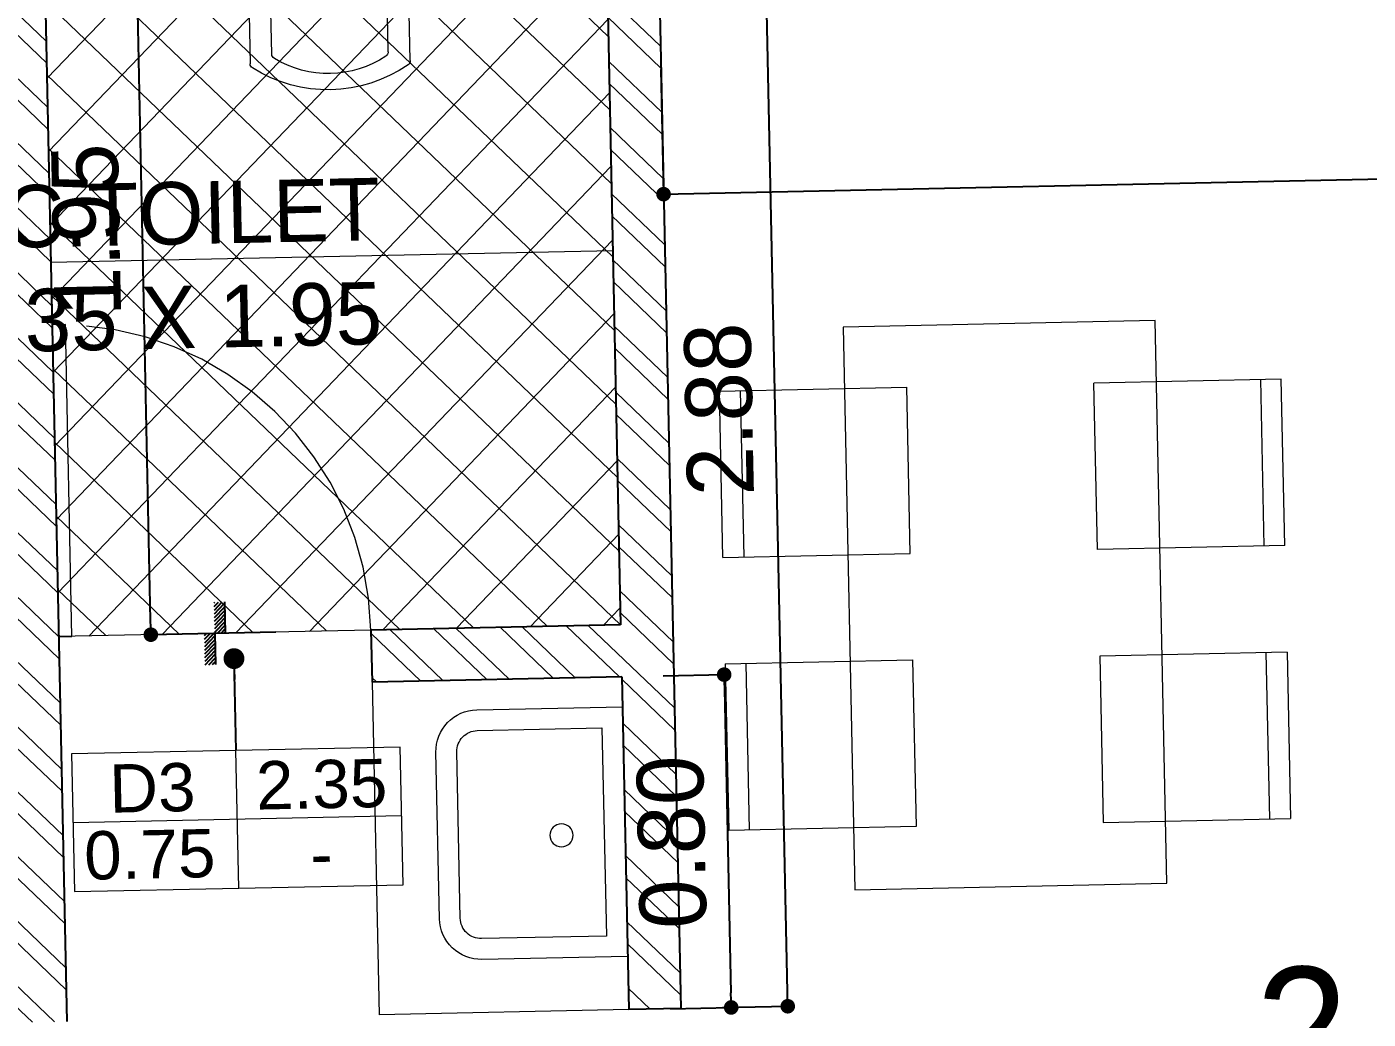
# Model space of a CAD drawing. Header units: metres. Extents: x 494 to 1845, y -666 to 1061.
# Drawn here: x 1412.5269 to 1412.8212, y 238.0735 to 238.2913 of the extents above; entities that cross this region are included whole.
import ezdxf

# ---------------------------------------------------------------- set-up
doc = ezdxf.new("R2010")
doc.units = ezdxf.units.M
doc.header["$MEASUREMENT"] = 0
doc.linetypes.add('1', pattern=[0])
doc.linetypes.add('ACAD_ISO02W100', pattern=[15, 12, -3])
doc.layers.get('Defpoints').update_dxf_attribs({"color": 12})
for name, color, linetype, lineweight in [('A-Furniture', 8, 'Continuous', 13), ('A-Wall Hatch', 8, 'Continuous', 9), ('DIMENSION', 8, 'Continuous', 5), ('VDA-DOOR', 23, 'Continuous', 5), ('VDA-DW TAGS', 4, 'Continuous', 9), ('VDA-FURNITURE', 8, 'Continuous', 13), ('VDA-HATCH', 8, 'Continuous', 9), ('VDA-PLUMBING', 8, 'Continuous', 13), ('VDA-WALL', 250, 'Continuous', 25)]:
    doc.layers.add(name, color=color, linetype=linetype, lineweight=lineweight)
doc.layers.add('TILE DROP', color=180, linetype='1')
doc.layers.add('VDA-TEXT', color=250, linetype='1')
doc.styles.add('arial', font='arial.ttf', dxfattribs={"height": 0.3})
doc.styles.add('RS', font='GOTHIC.TTF')
doc.styles.get("Standard").update_dxf_attribs({"font": 'arial.ttf'})
doc.dimstyles.new('SMALL-1', dxfattribs={"dimtxt": 0.16, "dimasz": 0.035, "dimexe": 0, "dimexo": 0.1, "dimgap": 0.05, "dimtad": 1, "dimzin": 0, "dimdsep": 46, "dimtxsty": 'RS', "dimblk": 'DOT', "dimcen": 2.5, "dimclrd": 256, "dimclre": 256, "dimclrt": 5, "dimadec": 0, "dimazin": 0, "dimtfac": 1, "dimtdec": 3, "dimtofl": 0, "dimtmove": 0, "dimatfit": 3, "dimfxl": 0, "dimtolj": 1, "dimtzin": 0, "dimarcsym": 0})
pattern_1 = [(135.0000000000001, (-4.440892098500626e-16, 0.375), (-0.004419417382415919, -0.004419417382415927), [])]

# ---------------------------------------------------------------- blocks, each defined once
blk = doc.blocks.new('zw$DD4')
at = {"layer": 'A-Furniture', "extrusion": (1.204778837184228e-06, -1.515233374796364e-06, 0.9999999999981264)}
for p, q in [((0.300014647655189, 1.352509115007706), (0.2999982098117471, 9.115203283727169e-06)), ((1.050014647655189, 1.352499999920838), (0.300014647655189, 1.352509115007706)), ((1.049998209811747, 0), (1.050014647655189, 1.352499999920838)), ((7.973052561283112e-06, 0.8033122207270935), (1.283455640077591e-05, 1.203312220750377)), ((0.4500128347426653, 1.203306751791388), (1.283455640077591e-05, 1.203312220750377)), ((0.05001283437013626, 1.203311613062397), (0.05000797286629677, 0.8033116131555289)), ((0.4500079732388258, 0.8033067517681047), (0.4500128347426653, 1.203306751791388)), ((0.9000079724937677, 0.8033012826927006), (0.9000128349289298, 1.203301282599568)), ((0.9000128349289298, 1.203301282599568), (1.350012834183872, 1.203295813407749)), ((1.300012834370136, 1.203296421095729), (1.300007972866297, 0.8032964210724458)), ((1.350007972680032, 0.8032958133844659), (1.350012834183872, 1.203295813407749)), ((7.973052561283112e-06, 0.8033122207270935), (0.4500079732388258, 0.8033067517681047)), ((1.350007972680032, 0.8032958132680506), (0.9000079724937677, 0.8033012826927006)), ((4.861503839492798e-06, 0.5473109191516414), (0, 0.1473109192447737)), ((4.861503839492798e-06, 0.5473109192680568), (0.450004861690104, 0.547305449959822)), ((0.04999999981373549, 0.1473103115567937), (0.05000486224889755, 0.5473103114636615)), ((0.450004861690104, 0.547305449959822), (0.4500000001862645, 0.1473054499365389)), ((0.9000048618763685, 0.5472999807680026), (0.900000000372529, 0.1472999808611348)), ((1.35000486113131, 0.5472945119254291), (0.9000048618763685, 0.5472999807680026)), ((1.299999999813735, 0.147295119590126), (1.300004861317575, 0.5472951194969937)), ((1.35000486113131, 0.5472945118090138), (1.350000000558794, 0.147294511902146)), ((0, 0.1473109192447737), (0.4500000001862645, 0.1473054499365389)), ((1.350000000558794, 0.147294511902146), (0.900000000372529, 0.1472999808611348)), ((0.2999982098117471, 9.115203283727169e-06), (1.049998209811747, 0))]:
    blk.add_line(p, q, dxfattribs=at)
blk = doc.blocks.new('zw$FB86')
at = {"layer": 'VDA-FURNITURE'}
for points in [[(0, 0.4500000000007276), (0, 0.1000000000003638, 0.4142135623890781), (0.09999999999854481, 0), (0.5, 0, 0.4142135623784227), (0.5999999999985448, 0.1000000000003638), (0.5999999999985448, 0.4500000000007276)], [(0.05000000000291038, 0.4000000000014552), (0.05000000000291038, 0.09999999999672582, 0.4142135623730954), (0.09999999999854481, 0.0499999999992724), (0.5, 0.0499999999992724, 0.4142135623730952), (0.5499999999956344, 0.09999999999854481), (0.5499999999956344, 0.4000000000014552)]]:
    blk.add_lwpolyline(points, format="xyb", close=True, dxfattribs=at)
blk.add_circle((0.2941563244385179, 0.2973085056728451), 0.02777948606671998, dxfattribs=at)
blk = doc.blocks.new('zw$2702')
at = {"layer": 'VDA-FURNITURE'}
for p, q in [((0.5499802494960022, 0), (0.5499802476333571, 0.584986173780635)), ((0.6499802481921506, 0.5849861740134656), (0.5499802476333571, 0.584986173780635)), ((0.6499802491234732, 2.328306436538696e-10), (0.6499802481921506, 0.5849861740134656)), ((0.06626789482106688, 0.4849861727561802), (0.5499802476333571, 0.4849861738039181)), ((0.5499802476333571, 0.4849861738039181), (0.5499802485646796, 0.09999999997671694)), ((0.08852634602953913, 0.4324880581116304), (0.4059854198785615, 0.4324880588101223)), ((0.4179849887805176, 0.4204884897917509), (0.4179849887805176, 0.1644976834068075)), ((0.2165962422805023, 0.3192963579203933), (0.2196195882352185, 0.3244178210152313)), ((0.2196195882352185, 0.3244178210152313), (0.2234204721244168, 0.3293784004636109)), ((0.2234204721244168, 0.3293784004636109), (0.2280877952071023, 0.3340172126190737)), ((0.2280877952071023, 0.3340172126190737), (0.2337104606049252, 0.338173373718746)), ((0.2337104606049252, 0.338173373718746), (0.2403773705082131, 0.3416860003490001)), ((0.2403773705082131, 0.3416860003490001), (0.248177426175971, 0.3443942085141316)), ((0.248177426175971, 0.3443942085141316), (0.2571995307298494, 0.3461371148005128)), ((0.2571995307298494, 0.3461371148005128), (0.2675325863601756, 0.3467538355616853)), ((0.2675325863601756, 0.3467538355616853), (0.2780191826241207, 0.3467557415133342)), ((0.2780191826241207, 0.3467557415133342), (0.2874714464487624, 0.3467611278174445)), ((0.2874714464487624, 0.3467611278174445), (0.2959387444498134, 0.3467694973805919)), ((0.2959387444498134, 0.3467694973805919), (0.3034704441743088, 0.3467803528765216)), ((0.3034704441743088, 0.3467803528765216), (0.3101159131692839, 0.3467931972118095)), ((0.3101159131692839, 0.3467931972118095), (0.3159245171191287, 0.3468075330602005)), ((0.3159245171191287, 0.3468075330602005), (0.3209456235708785, 0.3468228633282706)), ((0.3209456235708785, 0.3468228633282706), (0.3252286000715685, 0.3468386908061802)), ((0.3252286000715685, 0.3468386908061802), (0.3288228123055887, 0.3468545182840899)), ((0.3288228123055887, 0.3468545182840899), (0.3317776278199744, 0.34686984855216)), ((0.3317776278199744, 0.34686984855216), (0.3341424141617608, 0.3468841845169663)), ((0.3341424141617608, 0.3468841845169663), (0.3359665379466605, 0.3468970287358388)), ((0.3359665379466605, 0.3468970287358388), (0.3381902633773279, 0.346916253794916)), ((0.3381902633773279, 0.346916253794916), (0.3388437426256132, 0.3469235459342599)), ((0.3388437426256132, 0.3469235459342599), (0.3397653868960333, 0.3470724488142878)), ((0.3397653868960333, 0.3470724488142878), (0.3421951776908827, 0.3472432924900204)), ((0.3421951776908827, 0.3472432924900204), (0.3456303991915775, 0.3470222798641771)), ((0.3456303991915775, 0.3470222798641771), (0.3495683355795336, 0.3459956140723079)), ((0.3495683355795336, 0.3459956140723079), (0.3535062728988123, 0.3437494980171323)), ((0.3535062728988123, 0.3437494980171323), (0.3569414934681845, 0.3398701344849542)), ((0.3569414934681845, 0.3398701344849542), (0.3583134880827856, 0.337188673322089)), ((0.3583134880827856, 0.337188673322089), (0.3593712842630339, 0.3339437264949083)), ((0.3593712842630339, 0.3339437264949083), (0.3600520447434974, 0.3300835692789406)), ((0.3600520447434974, 0.3300835692789406), (0.3602929294647765, 0.3255564770661294)), ((0.3602929294647765, 0.3262134199030697), (0.3602929294647765, 0.2587727529462427)), ((0.2097325569557142, 0.2918388803955168), (0.2097360829429817, 0.2924556011566892)), ((0.2097325569557142, 0.2916363230906427), (0.2097360829429817, 0.2910196023294702)), ((0.2097360829429817, 0.2924556011566892), (0.2098059284107876, 0.2941985074430704)), ((0.2097360829429817, 0.2910196023294702), (0.2098059284107876, 0.289276696043089)), ((0.2098059284107876, 0.2941985074430704), (0.2100309964807821, 0.2969067156082019)), ((0.2100309964807821, 0.2969067156082019), (0.2105001874806476, 0.3004193421220407)), ((0.2105001874806476, 0.3004193421220407), (0.2113024063946796, 0.3045755033381283)), ((0.2113024063946796, 0.3045755033381283), (0.2125265535505605, 0.3092143153771758)), ((0.2125265535505605, 0.3092143153771758), (0.214261531138618, 0.3141748948255554)), ((0.214261531138618, 0.3141748948255554), (0.2165962422805023, 0.3192963579203933)), ((0.2098059284107876, 0.289276696043089), (0.2100309964807821, 0.2865684878779575)), ((0.2100309964807821, 0.2865684878779575), (0.2105001884119702, 0.2830558613641188)), ((0.2105001884119702, 0.2830558613641188), (0.2113024063946796, 0.2788997001480311)), ((0.2113024063946796, 0.2788997001480311), (0.2125265535505605, 0.2742608881089836)), ((0.2125265535505605, 0.2742608881089836), (0.214261531138618, 0.2693003086606041)), ((0.214261531138618, 0.2693003086606041), (0.2165962422805023, 0.2641788455657661)), ((0.2165962422805023, 0.2641788455657661), (0.2196195882352185, 0.2590573824709281)), ((0.2196195882352185, 0.2590573824709281), (0.2234204721244168, 0.2540968030225486)), ((0.3600944245772553, 0.2546750580659136), (0.3602929294647765, 0.2587727529462427)), ((0.2234204721244168, 0.2540968030225486), (0.2280877952071023, 0.2494579909835011)), ((0.2280877952071023, 0.2494579909835011), (0.2337104615362477, 0.2453018297674134)), ((0.2337104615362477, 0.2453018297674134), (0.2403773705082131, 0.24178920336999)), ((0.2403773705082131, 0.24178920336999), (0.2481774271072936, 0.2390809950884432)), ((0.2481774271072936, 0.2390809950884432), (0.2571995316611719, 0.237338088802062)), ((0.2571995316611719, 0.237338088802062), (0.2675325863601756, 0.2367213681573048)), ((0.2675325863601756, 0.2367213681573048), (0.2780236706676078, 0.2367217985447496)), ((0.2780236706676078, 0.2367217985447496), (0.2874886181743932, 0.2367230148520321)), ((0.2874886181743932, 0.2367230148520321), (0.2959756257550907, 0.2367249047383666)), ((0.2959756257550907, 0.2367249047383666), (0.3035328884216142, 0.236727355979383)), ((0.3035328884216142, 0.236727355979383), (0.3102086030485225, 0.236730256350711)), ((0.3102086030485225, 0.236730256350711), (0.3160509665103746, 0.236733493511565)), ((0.3160509665103746, 0.236733493511565), (0.3211081728877616, 0.2367369552375749)), ((0.3211081728877616, 0.2367369552375749), (0.3254284199865651, 0.236740529187955)), ((0.3254284199865651, 0.236740529187955), (0.3290599037500215, 0.236744103138335)), ((0.3290599037500215, 0.236744103138335), (0.332050820121367, 0.2367475647479296)), ((0.332050820121367, 0.2367475647479296), (0.334449365043838, 0.2367508019087836)), ((0.334449365043838, 0.2367508019087836), (0.336303734460671, 0.2367537022801116)), ((0.336303734460671, 0.2367537022801116), (0.338572732413013, 0.2367580434074625)), ((0.338572732413013, 0.2367580434074625), (0.3392433824556065, 0.2367596899857745)), ((0.3392433824556065, 0.2367596899857745), (0.3401572865041089, 0.2367472226032987)), ((0.3401572865041089, 0.2367472226032987), (0.3425647087933612, 0.2369134899927303)), ((0.3498543801324558, 0.2390042450278997), (0.3537337652014685, 0.2415397411677986)), ((0.3537337652014685, 0.2415397411677986), (0.357100939618249, 0.2454759883694351)), ((0.357100939618249, 0.2454759883694351), (0.358435750247736, 0.2480648637283593)), ((0.358435750247736, 0.2480648637283593), (0.3594544718580437, 0.2511184909380972)), ((0.3594544718580437, 0.2511184909380972), (0.3600944245772553, 0.2546750580659136)), ((0.0885263469608617, 0.1524981135735288), (0.4059854198785615, 0.1524981142720208)), ((0.5499802485646796, 0.09999999997671694), (0.06626789575238945, 0.09999999892897904)), ((0.6499802491234732, 2.328306436538696e-10), (0.5499802494960022, 0))]:
    blk.add_line(p, q, dxfattribs=at)
for centre, radius, start, end in [((0.06626789482106688, 0.4729866042835056), 0.01199956846898923, 90.00000178148115, 146.5314734667167), ((0.3392895713986945, 0.2924930856897845), 0.3392895713959484, 146.5314716852323, 213.4685283147677), ((0.2879243318529916, 0.2924930862718611), 0.2489257321441072, 147.4567942573825, 212.5432060142842), ((0.08852634602953913, 0.4204884890568792), 0.011999569053979, 90.00000010672171, 150.4906703928836), ((0.4059854198785615, 0.4204884897553711), 0.011999569053979, 1.334021322268115e-07, 90.00000010672171), ((0.2850434205101919, 0.2912927382494672), 0.0588110275135647, 109.8583284364351, 247.3191860105703), ((0.3340704313086462, 0.2802833565147012), 0.0441938690793455, 281.0814857867093, 290.9254203467502), ((0.4059854198785615, 0.1644976832540124), 0.011999569053979, 270.0000001067217, 1.334021322268115e-07), ((0.0885263469608617, 0.1644976825555204), 0.011999569053979, 209.5093298833318, 270.0000001067217), ((0.06626789575238945, 0.1119995681438013), 0.01199956927687568, 213.4685292737154, 270.000000958813)]:
    blk.add_arc(centre, radius, start, end, dxfattribs=at)
blk = doc.blocks.new('_Dot')
at = {"color": 0, "linetype": 'ByBlock', "lineweight": -2}
blk.add_line((-0.5, 0), (-1, 0), dxfattribs=at)
at = {"color": 0, "linetype": 'ByBlock', "const_width": 0.5}
blk.add_lwpolyline([(-0.25, 0, 1), (0.25, 0, 1)], format="xyb", close=True, dxfattribs=at)
blk = doc.blocks.new('*D415')
at = {"layer": 'Defpoints', "color": 0, "transparency": 16777216}
for p in [(2.161170617069502, -1.580828684596781), (3.290036736101229, -1.580828684596781), (3.290036736101229, -3.53082868459677)]:
    blk.add_point(p, dxfattribs=at)
at = {"layer": 'DIMENSION', "lineweight": -2, "transparency": 16777216}
for p, q in [((2.461170617069501, -1.580828684596781), (2.161170617069502, -1.580828684596781)), ((2.161170617069502, -3.49582868459677), (2.161170617069502, -1.615828684596781)), ((2.461170617069501, -3.53082868459677), (2.161170617069502, -3.53082868459677))]:
    blk.add_line(p, q, dxfattribs=at)
at = {"layer": 'DIMENSION', "lineweight": -2, "transparency": 16777216, "xscale": 0.035, "yscale": 0.035, "zscale": 0.035}
for p, rotation in [((2.161170617069502, -1.580828684596781), 90), ((2.161170617069502, -3.53082868459677), 270)]:
    blk.add_blockref('_Dot', p, dxfattribs=dict(at, rotation=rotation))
at = {"layer": 'DIMENSION', "color": 5, "transparency": 16777216, "insert": (2.027146143921983, -2.555828684596776), "char_height": 0.16, "attachment_point": 5, "rotation": 90, "style": 'RS'}
blk.add_mtext('\\A1;1.95', dxfattribs=at)
blk = doc.blocks.new('0.75M D')
at = {"layer": 'VDA-DOOR'}
for p, q in [((1526.509995614187, 329.5012788683285), (1526.478352412193, 329.5012788683285)), ((1526.478352412193, 329.5012788683285), (1526.478352412193, 328.7518346103166)), ((1526.509995614187, 328.7518346103166), (1526.509995614187, 329.5012788683285)), ((1526.478352412193, 328.7518346103166), (1526.509995614187, 328.7518346103166))]:
    blk.add_line(p, q, dxfattribs=at)
at = {"layer": 'VDA-DOOR', "linetype": 'ACAD_ISO02W100', "ltscale": 0.01}
blk.add_arc((1526.478352412193, 328.7512786623503), 0.7500002060525184, 0.04247130742754696, 90, dxfattribs=at)
blk = doc.blocks.new('*D433')
at = {"layer": 'Defpoints', "color": 0, "transparency": 16777216}
for p in [(3.415036736101229, -1.580828684596781), (8.240036736101274, -1.580828684596781), (8.240036736101274, -2.498410855820623)]:
    blk.add_point(p, dxfattribs=at)
at = {"layer": 'DIMENSION', "lineweight": -2, "transparency": 16777216}
for p, q in [((3.415036736101229, -2.198410855820623), (3.415036736101229, -2.498410855820623)), ((8.240036736101274, -2.198410855820623), (8.240036736101274, -2.498410855820623)), ((3.450036736101229, -2.498410855820623), (8.205036736101274, -2.498410855820623))]:
    blk.add_line(p, q, dxfattribs=at)
at = {"layer": 'DIMENSION', "lineweight": -2, "transparency": 16777216, "xscale": 0.035, "yscale": 0.035, "zscale": 0.035, "rotation": 180}
blk.add_blockref('_Dot', (3.415036736101229, -2.498410855820623), dxfattribs=at)
at = {"layer": 'DIMENSION', "lineweight": -2, "transparency": 16777216, "xscale": 0.035, "yscale": 0.035, "zscale": 0.035}
blk.add_blockref('_Dot', (8.240036736101274, -2.498410855820623), dxfattribs=at)
at = {"layer": 'DIMENSION', "color": 5, "transparency": 16777216, "insert": (5.827536736101138, -2.364386382673104), "char_height": 0.16, "attachment_point": 5, "style": 'RS'}
blk.add_mtext('\\A1;4.83', dxfattribs=at)
blk = doc.blocks.new('*D436')
at = {"layer": 'Defpoints', "color": 0, "transparency": 16777216}
for p in [(3.415036736101229, -1.580828684596781), (3.672161798546767, -1.580828684596781), (3.415036736101229, -4.455828684596781)]:
    blk.add_point(p, dxfattribs=at)
at = {"layer": 'DIMENSION', "lineweight": -2, "transparency": 16777216}
for p, q in [((3.515036736101229, -1.580828684596781), (3.672161798546767, -1.580828684596781)), ((3.672161798546767, -4.420828684596781), (3.672161798546767, -1.615828684596781)), ((3.515036736101229, -4.455828684596781), (3.672161798546767, -4.455828684596781))]:
    blk.add_line(p, q, dxfattribs=at)
at = {"layer": 'DIMENSION', "lineweight": -2, "transparency": 16777216, "xscale": 0.035, "yscale": 0.035, "zscale": 0.035}
for p, rotation in [((3.672161798546767, -1.580828684596781), 90), ((3.672161798546767, -4.455828684596781), 270)]:
    blk.add_blockref('_Dot', p, dxfattribs=dict(at, rotation=rotation))
at = {"layer": 'DIMENSION', "color": 5, "transparency": 16777216, "insert": (3.538137325399249, -3.018328684596781), "char_height": 0.16, "attachment_point": 5, "rotation": 90, "style": 'RS'}
blk.add_mtext('\\A1;2.88', dxfattribs=at)
blk = doc.blocks.new('*D437')
at = {"layer": 'Defpoints', "color": 0, "transparency": 16777216}
for p in [(3.290036736101229, -3.65582868459677), (3.290036736101229, -4.455828684596781), (3.536221782483608, -4.455828684596781)]:
    blk.add_point(p, dxfattribs=at)
at = {"layer": 'DIMENSION', "lineweight": -2, "transparency": 16777216}
for p, q in [((3.390036736101229, -3.65582868459677), (3.536221782483608, -3.65582868459677)), ((3.536221782483608, -3.69082868459677), (3.536221782483608, -4.420828684596781)), ((3.390036736101229, -4.455828684596781), (3.536221782483608, -4.455828684596781))]:
    blk.add_line(p, q, dxfattribs=at)
at = {"layer": 'DIMENSION', "lineweight": -2, "transparency": 16777216, "xscale": 0.035, "yscale": 0.035, "zscale": 0.035}
for p, rotation in [((3.536221782483608, -3.65582868459677), 90), ((3.536221782483608, -4.455828684596781), 270)]:
    blk.add_blockref('_Dot', p, dxfattribs=dict(at, rotation=rotation))
at = {"layer": 'DIMENSION', "color": 5, "transparency": 16777216, "insert": (3.402197309336089, -4.055828684596747), "char_height": 0.16, "attachment_point": 5, "rotation": 90, "style": 'RS'}
blk.add_mtext('\\A1;0.80', dxfattribs=at)
blk = doc.blocks.new('D3 F')
at = {"layer": 'VDA-DW TAGS'}
for p, q in [((1526.935698725297, 319.900243490464), (1526.935698725297, 320.2311180801943)), ((1527.330438929049, 320.0656807853292), (1526.540698725297, 320.0656807853292))]:
    blk.add_line(p, q, dxfattribs=at)
blk.add_lwpolyline([(1527.330438929049, 320.2311180801943), (1526.540698725297, 320.2311180801943), (1526.540698725297, 319.900243490464), (1527.330438929049, 319.900243490464)], close=True, dxfattribs=at)
at = {"layer": 'VDA-DW TAGS', "char_height": 0.1159809851405905, "attachment_point": 8, "style": 'arial'}
for s, insert, width in [('D3', (1526.732992233722, 320.0863422047213), 0.2822932409837917), ('2.35', (1527.139815118083, 320.0863422047213), 0.2822932409837917), ('0.75', (1526.723475923491, 319.9265632193317), 0.275840167237977), ('-', (1527.135912967001, 319.9209049098562), 0.3661736348513708)]:
    blk.add_mtext(s, dxfattribs=dict(at, insert=insert, width=width))
blk = doc.blocks.new('TT-level diff-flat-14')
at = {"layer": 'TILE DROP'}
h = blk.add_hatch(dxfattribs=at)
h.set_pattern_fill('ANSI31', color=256, scale=0.05, angle=90.00000000000006, style=0)
h.set_pattern_definition(pattern_1)
h.paths.add_polyline_path([(-0.07499999999998863, 0.02500000000000568), (-0.07499999999998863, 0), (0, 0), (0, 0.02500000000000568)])
h = blk.add_hatch(dxfattribs=at)
h.set_pattern_fill('ANSI31', color=256, scale=0.05, angle=90.00000000000006, style=0)
h.set_pattern_definition(pattern_1)
h.paths.add_polyline_path([(0, 0), (0, -0.02500000000000568), (0.07499999999998863, -0.02500000000000568), (0.07499999999998863, 0)])
for points in [[(0, 0), (-0.07499999999998863, 0)], [(0.07499999999998863, -0.02500000000000568), (0, -0.02500000000000568), (0, 0), (-0.07499999999998863, 0)]]:
    blk.add_lwpolyline(points, dxfattribs=at)
blk = doc.blocks.new('AFDADSFADSF')
at = {"layer": 'A-Wall Hatch', "ltscale": 0.1}
h = blk.add_hatch(dxfattribs=at)
h.set_pattern_fill('ANSI32', color=256, scale=0.3, angle=270)
h.set_pattern_definition([(315, (5.06503673610132, -8.955828684596781), (0.07954951288348662, 0.07954951288348659), []), (315, (5.06503673610132, -9.008861693096776), (0.07954951288348662, 0.07954951288348659), [])])
h.paths.add_polyline_path([(3.290036736101229, 0.6441713154032414), (3.415036736101229, 0.6441713154032414), (3.415036736101229, 1.544171315403275), (6.765036736101365, 1.544171315403275), (6.765036736101365, -1.880828684596736), (5.515036736101365, -1.880828684596736), (5.515036736101365, -2.005828684596736), (7.240036736101274, -2.005828684596736), (7.240036736101274, -1.880828684596736), (6.890036736101365, -1.880828684596736), (6.890036736101365, -0.5308286845967132), (7.240036736101274, -0.5308286845967132), (7.240036736101274, -0.4058286845967132), (6.890036736101365, -0.4058286845967132), (6.890036736101365, 1.669171315403275), (3.290036736101229, 1.669171315403275)])
h.paths.add_polyline_path([(-1.30996326389868, -6.805828684596747), (-1.18496326389868, -6.805828684596747), (-1.184963263898683, 0.9441713154031959), (0.1650367361012286, 0.9441713154031959), (0.1650367361012286, -0.005828684596792755), (0.2900367361012286, -0.005828684596792755), (0.2900367361012286, 1.069171315403196), (-1.30996326389868, 1.069171315403196)])
h.paths.add_polyline_path([(-0.4349632638986805, -1.580828684596781), (1.81503673610132, -1.580828684596781), (1.81503673610132, -4.455828684596781), (1.94003673610132, -4.455828684596781), (1.94003673610132, -1.580828684596781), (2.31503673610132, -1.580828684596781), (2.31503673610132, -1.455828684596781), (0.2900367361012286, -1.455828684596781), (0.2900367361012286, -0.6058286845968155), (0.1650367361012286, -0.6058286845968155), (0.1650367361012286, -1.455828684596781), (-0.4349632638986805, -1.455828684596781)])
h.paths.add_polyline_path([(2.84003673610141, -5.480828684596759), (4.94003673610132, -5.480828684596759), (4.94003673610132, -8.955828684596781), (5.06503673610132, -8.955828684596781), (5.06503673610132, -5.355828684596759), (2.84003673610141, -5.355828684596759)])
h.paths.add_polyline_path([(7.365036736101274, -5.480828684596759), (7.365036736101274, -7.40582868459677), (7.490036736101274, -7.40582868459677), (7.490036736101274, -5.480828684596759), (8.365036736101274, -5.480828684596759), (8.365036736101274, -0.4058286845967132), (8.240036736101274, -0.4058286845967132), (8.240036736101274, -5.355828684596759), (7.365036736101274, -5.355828684596759)])
h.paths.add_polyline_path([(2.915036736101229, -1.580689237993226), (2.915036736101229, -1.455828684596781), (3.290036736101229, -1.455828684596781), (3.290036736101229, -0.5558286845968041), (3.415036736101229, -0.5558286845968041), (3.415036736101229, -1.455828684596781), (4.31503673610132, -1.455828684596781), (4.31503673610132, -2.005828684596793), (4.19003673610132, -2.005828684596793), (4.19003673610132, -1.580828684596781), (3.415036736101229, -1.580828684596781), (3.415036736101229, -4.455828684596781), (3.290036736101229, -4.455828684596781), (3.290036736101229, -3.65582868459677), (2.69003673610132, -3.65582868459677), (2.69003673610132, -3.53082868459677), (3.290036736101229, -3.53082868459677), (3.290036736101229, -1.580828684596781), (2.920939464753019, -1.580828684596781), (2.920939464753019, -1.580689237993226)])
h.paths.add_polyline_path([(1.215036736101319, -5.480828684596759), (1.81503673610132, -5.480828684596759), (1.81503673610132, -8.955828684596781), (1.94003673610132, -8.955828684596781), (1.94003673610132, -5.355828684596759), (1.215036736101319, -5.355828684596759)])
h.paths.add_polyline_path([(-1.18496326389868, -5.480828684596759), (-1.18496326389868, -5.355828684596759), (-0.5849632638986805, -5.355828684596759), (-0.5849632638986805, -5.480828684596759)])
h.paths.add_polyline_path([(6.865036736101274, -5.480828684596759), (6.865036736101274, -5.355828684596759), (7.365036736101274, -5.355828684596759), (7.365036736101274, -5.480828684596759)])
at = {"layer": 'VDA-HATCH'}
h = blk.add_hatch(dxfattribs=at)
h.set_pattern_fill('ANSI37', color=43)
h.set_pattern_definition([(45, (-42544.27575236411, 14916.82376879091), (-0.08838834764831846, 0.08838834764831846), []), (135, (-42544.27575236411, 14916.82376879091), (-0.08838834764831845, -0.08838834764831843), [])])
h.paths.add_polyline_path([(0.1650367361012286, -1.455828684596781), (-1.18496326389868, -1.455828684596781), (-1.18496326389868, 0.9441713154031959), (0.1650367361012286, 0.9441713154031959)])
h.paths.add_polyline_path([(3.290036736101229, -3.53082868459677), (1.94003673610132, -3.53082868459677), (1.94003673610132, -1.580828684596781), (3.290036736101229, -1.580828684596781)])
at = {"layer": 'VDA-DOOR'}
blk.add_line((2.69003673610132, -3.53082868459677), (1.94003673610132, -3.53082868459677), dxfattribs=at)
at = {"layer": 'VDA-FURNITURE'}
for p, q in [((1.94003673610132, -2.630828684596793), (3.290036736101229, -2.630828684596793)), ((2.69003673610132, -3.65582868459677), (2.69003673610132, -4.455828684596781)), ((3.290036736101229, -4.455828684596781), (2.69003673610132, -4.455828684596781))]:
    blk.add_line(p, q, dxfattribs=at)
at = {"layer": 'VDA-WALL'}
for p, q in [((1.94003673610132, -1.580828684596781), (1.94003673610132, -4.455828684596781)), ((3.290036736101229, -1.580828684596781), (3.290036736101229, -3.53082868459677)), ((3.415036736101229, -1.580828684596781), (3.415036736101229, -4.455828684596781)), ((3.290036736101229, -3.53082868459677), (2.69003673610132, -3.53082868459677)), ((2.69003673610132, -3.53082868459677), (2.69003673610132, -3.65582868459677)), ((3.290036736101229, -3.65582868459677), (2.69003673610132, -3.65582868459677)), ((3.290036736101229, -3.65582868459677), (3.290036736101229, -4.455828684596781)), ((3.415036736101229, -4.455828684596781), (3.290036736101229, -4.455828684596781))]:
    blk.add_line(p, q, dxfattribs=at)
at = {"rotation": 90}
blk.add_blockref('TT-level diff-flat-14', (2.31503673610132, -3.53082868459677), dxfattribs=at)
at = {"layer": 'VDA-FURNITURE', "rotation": 180.0000002734221}
blk.add_blockref('zw$DD4', (4.889338885981033, -2.826900274489162), dxfattribs=at)
at = {"layer": 'VDA-HATCH'}
for name, p in [('0.75M D', (-1524.538315676092, -332.2826632949134)), ('D3 F', (-1524.576041326769, -324.0445337518576))]:
    blk.add_blockref(name, p, dxfattribs=at)
at = {"layer": 'VDA-PLUMBING', "xscale": -1}
for name, p, rotation in [('zw$2702', (2.32844638073294, -2.230669488047408), 270.0000002735316), ('zw$FB86', (2.840036736100501, -4.327850345867546), 270.0000002737259)]:
    blk.add_blockref(name, p, dxfattribs=dict(at, rotation=rotation))
at = {"layer": 'VDA-TEXT', "insert": (2.73253238641837, -2.444316772997979), "char_height": 0.15, "width": 1.314504061156185e-11, "attachment_point": 3, "style": 'arial'}
blk.add_mtext('\\pi0.58873;{\\fCentury Gothic|b0|i0|c0|p34;C.TOILET  }\\P\\pi0.47733;{\\fCentury Gothic|b0|i0|c0|p34;1.35 X 1.95}', dxfattribs=at)
at = {"layer": 'VDA-TEXT', "color": 1, "insert": (6.579282242295449, -4.387549939136932, 6.238306527275542e-08), "char_height": 0.154743372, "width": 3.915187934693313, "attachment_point": 3}
blk.add_mtext('\\pt10;{\\fCentury Gothic|b0|i0|c0|p34;\\H1.93869x;\\C5;2 BHK - A}\\P\\pt9,10;{\\fCentury Gothic|b0|i0|c0|p34;\\H1.00000x;CARPET:-  70.58 SQ.M/ 759.72 SQ.FT}\\P\\pt10;{\\fCentury Gothic|b0|i0|c0|p34;\\H1.00000x;SALEABLE :- 1048.41 SQ.FT }', dxfattribs=at)
at = {"layer": 'DIMENSION'}
for base, p1, p2, picture, middle in [((2.161170617069502, -1.580828684596781), (3.290036736101229, -3.53082868459677), (3.290036736101229, -1.580828684596781), '*D415', (2.027146143921983, -2.555828684596776)), ((3.672161798546767, -1.580828684596781), (3.415036736101229, -4.455828684596781), (3.415036736101229, -1.580828684596781), '*D436', (3.538137325399249, -3.018328684596781))]:
    dim = blk.add_linear_dim(base=base, p1=p1, p2=p2, angle=90, dimstyle='SMALL-1', dxfattribs=at)
    dim.commit()
    dim.dimension.update_dxf_attribs({"geometry": picture, "text_midpoint": middle})
dim = blk.add_linear_dim(base=(8.240036736101274, -2.498410855820623), p1=(3.415036736101229, -1.580828684596781), p2=(8.240036736101274, -1.580828684596781), dimstyle='SMALL-1', dxfattribs=at)
dim.commit()
dim.dimension.update_dxf_attribs({"geometry": '*D433', "text_midpoint": (5.827536736101138, -2.498410855820623), "dimtype": 160})
dim = blk.add_linear_dim(base=(3.536221782483608, -4.455828684596781), p1=(3.290036736101229, -3.65582868459677), p2=(3.290036736101229, -4.455828684596781), angle=90, dimstyle='SMALL-1', dxfattribs=at)
dim.commit()
dim.dimension.update_dxf_attribs({"geometry": '*D437', "text_midpoint": (3.536221782483608, -4.055828684596747), "dimtype": 160})
blk.add_leader([(2.359657398527133, -3.592510836901795), (2.359657398527133, -3.813415671662938)], dimstyle='SMALL-1', override={"dimasz": 0.05, "dimclrd": 4, "dimldrblk": 'Dot'}, dxfattribs=at)

msp = doc.modelspace()

# ---------------------------------------------------------------- block references
at = {"xscale": 0.09132575951384468, "yscale": 0.09132575951384468, "zscale": 0.09132575951384468, "rotation": 1.208854810110589}
msp.add_blockref('AFDADSFADSF', (1412.349996146047, 238.4761220106099), dxfattribs=at)

doc.saveas('drawing.dxf')
